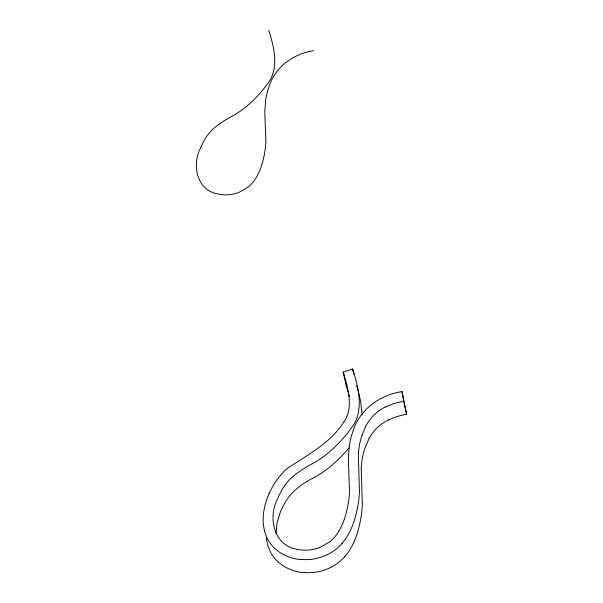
<?xml version="1.0" encoding="UTF-8"?>
<svg xmlns="http://www.w3.org/2000/svg" width="603" height="603" viewBox="0 0 603 603"><rect width="100%" height="100%" fill="white"/><g stroke="black" fill="none" stroke-linecap="round" stroke-linejoin="round"><path stroke-width="0.9" d="M362.064 435.095L365.471 426.871M269.111 493.571C262.893 507.56 260.338 524.633 267.498 538.765A37.054 35.69 -12.4 0 0 271.471 544.863C278.767 553.78 290.058 558.823 301.425 559.667M369.051 438.577L364.928 448.15A79.189 76.272 -12.4 0 0 361.22 468.433L362.328 504.56A109.542 105.51 -12.4 0 1 361.446 514.615C359.2 529.54 354.85 544.916 344.818 556.577M344.042 421.701C330.256 443.469 307.455 454.843 286.93 468.742A56.524 54.443 -12.4 0 0 284.164 471.297L279.068 477.003A77.908 75.036 -12.4 0 0 269.157 493.593M341.954 543.529C351.979 531.861 356.335 516.492 358.574 501.568A109.542 105.51 -12.4 0 0 359.456 491.513L358.34 455.378A79.189 76.272 -12.4 0 1 362.026 435.08M348.911 448.006C338.833 459.938 327.09 470.717 313.191 478.036C301.394 483.96 290.375 492.252 284.179 504.206A71.84 69.194 -12.4 0 0 280.237 512.377L277.011 522.891L276.031 534.371M385.468 406.987L393.638 403.618L403.709 401.07L401.99 391.633C380.252 394.792 359.863 409.279 353.147 430.7A87.186 83.975 -12.4 0 0 350.456 439.889A86.689 83.493 -12.4 0 0 349.341 445.662L348.308 458.906L349.521 491.309A97.98 94.377 -12.4 0 1 348.956 498.553L348.428 502.374A116.673 112.377 -12.4 0 1 347.283 508.51C344.969 518.821 341.396 529.238 334.424 537.363A35.758 34.439 -12.4 0 1 329.683 541.848L320.502 547.185A38.931 37.492 -12.4 0 1 308.419 550.079L306.384 550.185A36.851 35.494 -12.4 0 1 296.525 549.182C273.739 545.293 267.913 517.51 277.365 499.322A71.84 69.194 -12.4 0 1 281.315 491.151C288.332 477.003 302.352 469.059 315.693 461.883C331.122 452.258 344.268 438.909 354.247 423.773A39.27 37.823 -12.4 0 0 357.798 415.068C361.596 399.668 357.262 383.734 352.657 369.013L343.182 372.066L346.054 385.121L348.79 394.241M388.34 420.035L396.503 416.673L406.58 414.125L401.99 391.633M313.583 50.712C293.827 53.584 275.292 66.752 269.179 86.229A79.257 76.34 -12.4 0 0 266.737 94.581A78.805 75.903 -12.4 0 0 265.719 99.827L264.777 111.864L265.885 141.321A89.078 85.792 -12.4 0 1 265.373 147.908L264.89 151.383A106.068 102.156 -12.4 0 1 263.85 156.961C261.747 166.338 258.499 175.805 252.16 183.199A32.502 31.311 -12.4 0 1 247.848 187.269L239.504 192.123A35.389 34.085 -12.4 0 1 228.522 194.746L226.675 194.852A33.504 32.268 -12.4 0 1 217.706 193.94C196.993 190.405 191.694 165.139 200.286 148.609A65.305 62.9 -12.4 0 1 203.874 141.185C210.259 128.318 223.004 121.097 235.132 114.57C249.16 105.827 261.107 93.691 270.182 79.928A35.698 34.386 -12.4 0 0 273.408 72.013C276.86 58.016 272.918 43.529 268.734 30.15M304.296 572.722C292.93 571.87 281.631 566.835 274.342 557.911A37.054 35.69 -12.4 0 1 270.363 551.82L267.724 545.15L266.338 538.132M343.182 372.066C347.057 384.684 351.104 398.214 348.489 411.51A31.266 30.112 -12.4 0 1 344.042 421.701M356.629 385.634L357.73 389.191M357.941 390.005L360.715 401.711L362.101 414.917M349.001 395.033L349.378 396.525M403.709 401.07L406.58 414.125M352.657 369.013L353.81 374.237M344.863 556.614A47.366 45.624 -12.4 0 1 304.319 572.503M368.983 438.539A45.029 43.371 -12.4 0 1 388.287 419.944M365.403 426.834A45.233 43.567 -12.4 0 1 385.4 406.867M341.991 543.559A47.366 45.624 -12.4 0 1 301.447 559.448"/></g></svg>
